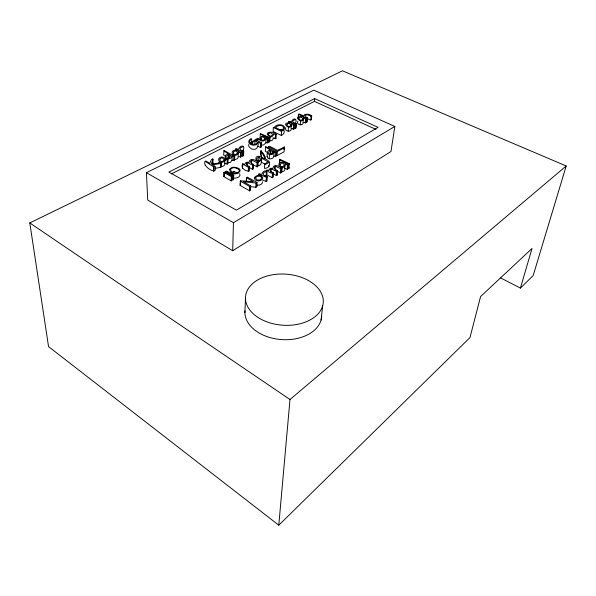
<?xml version="1.0" encoding="UTF-8"?>
<svg xmlns="http://www.w3.org/2000/svg" width="596" height="596" viewBox="0 0 596 596"><rect width="100%" height="100%" fill="white"/><g stroke="black" fill="none" stroke-linecap="round" stroke-linejoin="round"><path stroke-width="0.89" d="M221.049 162.961L219.194 163.736L212.236 164.794L214.94 166.254C218.866 177.154 201.195 165.8 205.218 161.352L205.821 160.972L209.665 163.297L211.476 159.594L212.467 158.879L213.055 159.512L211.118 164.079L220.96 162.857L220.915 167.282L214.91 168.4M213.025 163.684L212.846 158.961M213.681 171.112L213.711 166.91L205.218 161.352M213.919 171.149L213.957 166.947L214.94 166.254M220.96 162.857L220.989 167.141M224.737 163.125C225.608 165.211 222.919 166.694 221.138 166.575L221.198 162.395C218.65 162.194 217.488 158.536 220.021 157.396C222.807 155.958 225.422 158.968 228.022 159.564L227.933 163.721L227.173 164.124L224.737 163.125L224.811 158.968L227.255 159.959L228.022 159.564M234.474 156.145L233.535 156.502L232.157 155.929L232.06 160.071L232.991 160.533L234.325 160.413L234.474 156.145L224.059 150.49L223.656 155.131L225.646 156.465M223.984 176.587L224.051 172.371L224.99 172.05L231.896 176.006L231.784 180.625L231.174 180.841L224.029 176.707L224.513 176.237M224.029 176.707L224.051 172.371M225.81 173.25L225.795 171.439L226.726 171.119L233.625 175.068L233.632 179.456L232.902 179.888L232.097 179.441M227.173 164.124L227.255 159.959M228.648 158.611L228.73 154.476L231.047 155.496L229.102 157.977L227.307 157.798L226.636 156.189L228.73 154.476M228.924 158.618L229.013 154.476M231.174 180.841L231.27 176.617L224.096 172.497M231.509 180.797L232 176.185M232.902 179.888L233.006 175.671L225.795 171.439M233.237 179.85L233.736 175.239M233.818 160.644L233.923 156.502M234.623 159.467L234.735 155.325C232.269 155.154 230.965 151.615 233.461 150.46C236.202 149.067 238.802 152.01 241.365 152.576L241.238 156.703L240.501 157.091L238.087 156.122C239.033 158.305 235.867 159.989 234.057 159.288M232.708 250.722L233.438 222.68L394.843 126.456L313.787 90.16L146.422 172.691L147.726 200.077L232.708 250.722L390.983 151.511L394.843 126.456M235.748 150.602L236.038 148.747L238.638 149.238C239.868 145.014 245.813 144.374 243.161 150.706L241.425 151.198M235.874 150.788L235.785 148.955M238.109 155.295L238.199 151.995L240.628 152.971L241.365 152.576M240.501 157.091L240.628 152.971M257.062 182.525L256.027 183.017L243.459 181.713L250.655 185.945L250.484 190.191L249.709 190.839L240.181 185.483L240.352 180.774L253.345 181.706L246.543 177.794L247.28 177.094L257.062 182.525L256.869 186.749L255.84 187.241L249.642 186.563M240.181 185.483L240.464 180.655M241.641 155.705L242.736 156.04L242.87 151.92L243.757 151.444L240.411 149.916L240.009 148.873A6.601 3.405 2.7 0 1 240.881 147.517L243.287 146.609M258.21 162.097L257.107 162.656L251.661 160.063L250.454 161.628C250.141 163.379 255.468 164.6 252.421 165.092L247.392 162.648L246.26 163.677L246.968 165.286L249.5 166.709L249.337 170.881C246.61 171.939 239.927 168.266 242.609 164.034L244.926 164.436L245.224 163.2L246.029 162.581L247.444 162.119L249.039 162.403C249.27 157.396 256.109 159.929 258.21 162.097L258.023 166.247L257.226 166.783L252.764 164.652M242.907 163.758L242.468 168.206M242.736 156.04L243.175 151.868M243.757 151.444L243.622 155.556L243.041 155.988M246.297 181.646L246.453 177.429M246.424 181.162L246.543 177.794M247.273 165.971L247.392 162.648M248.271 171.462L248.42 167.29L242.609 164.034M248.599 171.492L248.755 167.32L249.5 166.709M249.389 190.795L249.56 186.555L249.113 186.28A125.652 73.673 -2.1 0 0 242.937 182.637L240.315 181.251M250.588 143.569L251.378 143.01C253.635 133.482 244.472 142.928 251.482 144.716A3.3 1.684 3 0 0 253.263 145.223L256.369 144.798L258.031 142.116L260.467 143.345L261.547 142.779L256.228 139.889L256.779 139.144L256.355 139.01L251.929 141.937L251.937 144.15M244.911 312.595L245.47 298.291M249.709 190.839L249.873 186.593L250.655 185.945M251.527 163.379L251.661 160.063M252.406 144.143L252.466 142.511L255.043 140.514C263.879 146.124 243.742 145.335 251.534 138.95M253.509 164.496L253.389 168.862L252.585 169.279L252.421 165.092M252.585 169.279L252.749 165.114M254.872 144.575L255.043 140.514M269.042 166.269C272.044 159.557 263.484 158.923 259.804 156.376C258.366 156.13 256.153 156.286 255.885 158.104C255.356 162.537 261.987 162.589 261.547 158.089L267.909 161.769L264.646 164.176L264.43 168.325C265.853 168.646 269.921 167.081 268.595 165.308M256.705 140.768L256.779 139.144M257.33 140.731L257.442 138.302C259.819 138.525 263.097 142.451 264.974 138.644L264.974 138.116L261.316 136.342L261.339 140.187M255.84 187.241L256.027 183.017M256.921 166.805L257.107 162.656M248.651 144.508L248.942 146.713L251.326 148.799A3.293 1.691 3 0 0 253.099 149.305C257.226 150.296 258.835 145.446 258.031 142.116M257.226 166.783L257.412 162.633M307.104 118.664L310.374 119.997L311.395 119.587M298.44 114.261L298.194 118.336L298.559 114.141L299.699 114.141L303.669 115.967C304.102 112.584 312.669 114.804 311.067 116.153L307.052 114.693L304.988 115.549L305.592 116.674L307.678 117.889L307.35 121.815L306.523 122.247L305.167 121.584M259.23 161.255L258.664 161.099L258.858 156.971C251.87 160.801 264.892 162.425 258.858 156.971M261.599 138.637L260.087 138.071L260.318 133.564L269.75 137.676L269.228 138.093L260.273 134.04M258.828 175.738L259.156 173.831L261.868 174.345C262.836 169.823 269.213 169.041 266.36 175.641L264.579 176.185M261.547 142.779L261.361 146.847L260.549 147.428L260.467 143.345M258.969 175.932L258.902 174.062M260.549 147.428L260.735 143.36M262.523 158.618L260.728 154.93L260.921 150.833L263.529 153.783L265.22 157.135L265.153 158.312L260.921 150.833M261.458 155.392L260.981 154.997L261.175 150.892M257.576 165.614C261.488 166.589 261.987 160.615 261.547 158.089M264.892 139.74L264.974 138.116M267.991 152.904L265.295 151.228L265.786 146.646L276.388 152.181L276.112 156.405L273.869 156.07L274.108 151.973L275.501 152.531L276.388 152.181M261.488 144.962A2.265 1.155 3.4 0 0 263.432 144.94L265.809 143.114L266.181 138.615C270.845 139.702 262.918 135.195 261.316 136.342M265.972 142.66L267.731 142.824L267.939 138.779M268.066 138.563L267.731 142.824M266.457 170.225L266.278 174.524L272.186 177.705L273.229 177.109L273.475 172.929L270.882 171.484L270.1 169.853L271.195 168.802L276.335 171.283C279.368 170.754 273.944 169.532 274.22 167.759L275.359 166.172L280.932 168.802L282.012 168.236C279.941 166.075 272.886 163.423 272.834 168.549L271.225 168.266L269.824 168.735L269.049 169.368L268.803 170.627C262.881 168.132 272.067 174.978 273.475 172.929M273.869 156.07C273.72 158.35 271.18 159.229 269.228 158.752C266.032 157.962 267.135 153.984 267.641 151.652A6.288 3.263 3.8 0 1 269.005 150.423L270.256 149.954L265.496 146.884M262.583 180.059L266.151 181.445L266.375 177.25L267.276 176.721L263.737 175.082L263.276 173.943A6.854 3.695 3.6 0 1 264.117 172.468L266.576 171.469M266.151 181.445L266.688 177.191M223.738 150.736L228.372 153.865L227.054 154.349A6.4 3.345 2.1 0 0 225.564 155.608C223.954 159.654 232.038 159.825 232.157 155.929M268.52 148.411L268.602 146.78L269.608 146.288L277.445 150.348L284.322 147.078L284.061 147.942L277.363 151.481L277.118 155.571L276.417 155.079M267.813 141.557L269.012 142.131L269.228 138.093M267.276 176.721L267.053 180.916L266.472 181.393M269.854 140.909L270.07 136.871C262.143 132.066 273.035 130.517 276.246 134.338L276.008 138.361L275.322 138.719L272.961 137.81C274.026 139.837 270.971 141.431 269.303 140.745M269.228 158.752L269.452 154.64L268.014 153.857L267.388 152.621M270.651 150.542C270.092 162.566 272.379 144.21 268.714 152.867C269.697 155.243 272.998 153.723 272.99 151.548L270.927 150.55M283.972 130.196C285.044 132.252 283.286 134.823 281.282 135.471L273.117 131.455L273.34 127.462L274.428 127.224C278.459 121.748 290.125 126.419 281.535 131.463L273.34 127.462M271.009 172.132L271.195 168.802M272.901 153.187L272.99 151.548M272.186 177.705L272.424 173.525M272.521 177.735L272.759 173.555M275.322 138.719L275.561 134.696L276.246 134.338M275.635 156.636L275.873 152.539M275.114 170.322L275.359 166.172M277.468 170.881L277.207 175.053L276.417 175.477L276.335 171.283M276.417 175.477L276.671 171.305M277.401 170.679L277.207 175.053M279.472 164.004L279.934 159.333L289.738 163.811L289.209 164.265L279.733 159.877L279.77 159.356M281.282 135.471L281.535 131.463M279.36 163.721L279.934 159.333M282.012 168.236L281.744 172.386L280.664 172.959L280.932 168.802M280.969 172.929L281.238 168.772M281.61 170.098L281.774 167.603C279.368 167.416 277.617 163.945 280.083 162.566C282.876 161.121 285.566 164.198 288.211 164.742L287.92 168.877L287.205 169.286L284.702 168.281L284.866 165.8M283.972 149.469L284.128 147.033M284.322 147.078L284.113 151.742L277.118 155.571M288.166 131.262L288.442 127.283C280.522 122.597 291.213 121.204 294.372 124.855L294.081 128.825L293.426 129.168L291.094 128.289C292.539 132.655 283.629 131.679 285.76 127.566M288.74 123.178L289.06 121.405L291.526 121.852C292.502 117.777 298.156 117.77 295.34 123.469L294.521 123.603M288.874 123.342L288.851 121.591M287.205 169.286L287.495 165.144L288.211 164.742M291.146 127.499L291.37 124.326L293.716 125.205L294.372 124.855M287.652 167.774L288.918 168.4L289.209 164.265M293.426 129.168L293.716 125.205M294.372 127.931L295.422 128.237L295.713 124.273L296.495 123.849L293.247 122.471L292.77 121.532A6.191 3.025 4.7 0 1 293.463 120.332L295.631 119.528M295.422 128.237L295.996 124.236M296.495 123.849L296.205 127.812L295.698 128.192M300.198 124.929L300.503 120.981C292.651 116.518 303.237 114.976 306.284 118.626L305.964 122.56L305.323 122.895L303.006 122.031C304.489 126.292 295.743 125.331 297.747 121.323M303.073 121.249L303.319 118.105L305.644 118.962L306.284 118.626M305.323 122.895L305.644 118.962M306.523 122.247L306.843 118.321L307.678 117.889M310.732 120.072L311.067 116.153M311.388 119.759L311.738 115.676M171.469 173.876L314.435 101.372L314.673 98.608L378.08 127.365L236.396 210.127L168.899 172.073L314.673 98.608M278.786 525.195L289.991 399.514L566.2 165.979L342.476 70.805L29.8 222.934L48.544 346.611L278.786 525.195L469.983 337.574L480.577 296.547L532.027 248.472L520.42 288.084L500.7 277.967M267.172 156.726L267.224 156.249M321.08 320.045L322.667 305.845A38.971 25.583 4.1 0 0 271.329 275.017A38.971 25.583 4.1 0 0 259.171 318.167A38.971 25.583 4.1 0 0 322.667 305.845M225.161 160.749L225.243 160.264M274.108 151.973L272.663 154.282L269.452 154.64M566.2 165.979L533.182 275.561L520.42 288.084M232.06 160.071L230.406 162.447L227.113 162.82M266.181 138.615L265.555 139.71L263.633 140.88A2.272 1.147 3.4 0 1 261.681 140.909L257.651 139.069L257.442 138.302M266.36 175.641L265.92 175.03M243.161 150.706L242.758 150.14M218.725 162.782L219.015 162.335M260.139 137.594L260.087 138.071M269.265 162.134L266.852 163.833L264.646 164.176M205.21 165.539L205.62 165.248M231.308 172.542L232.671 172.035A3.457 1.863 2.1 0 1 234.966 171.968L238.229 173.332M288.918 168.4L289.38 167.752M280.984 167.171L282.482 167.2M269.012 142.131L269.265 141.386M250.402 143.033L251.378 143.01M252.466 142.511L252.004 142.519M269.787 136.663L270.875 136.827M279.256 129.474L281.439 129.518L282.914 130.397M257.979 161.151L258.664 161.099M300.57 124.318L300.987 124.288M257.614 180.29L258.567 180.223M281.506 171.752C283.271 171.939 285.812 170.24 284.702 168.281M221.198 162.395C222.971 162.522 225.683 161.054 224.811 158.968M281.774 167.603C283.54 167.789 286.102 166.105 284.977 164.146L287.495 165.144M234.735 155.325C236.456 155.467 239.115 154.021 238.199 151.995M270.07 136.871C271.664 137.043 274.197 135.642 273.184 133.787L275.561 134.696M288.442 127.283C289.969 127.469 292.435 126.091 291.37 124.326M300.503 120.981C301.993 121.174 304.414 119.811 303.319 118.105M295.713 124.273L288.986 121.755M242.87 151.92L235.919 149.142M266.375 177.25L259.044 174.256M212.429 163.043L212.817 163.133M233.148 177.928C235.711 178.778 241.343 177.087 239.741 173.727M220.565 166.388L221.138 166.575M256.28 184.797C258.59 185.922 262.56 184.618 262.598 181.802M292.785 128.349L294.081 128.825M274.696 137.862L276.008 138.361M314.435 101.372L375.994 129.414M306.843 118.321L298.492 114.417M261.346 162.216L265.376 164.347M280.664 172.959L277.885 171.469M268.602 146.78L277.363 151.481M260.869 146.594L261.361 146.847M257.845 146.184L260.281 147.413M146.422 172.691L233.438 222.68M273.996 174.106L276.082 175.447M250.223 167.923L252.25 169.249M29.8 222.934L289.991 399.514M256.422 186.347L256.869 186.749M321.713 315.865A38.457 25.755 4 0 1 281.826 339.608A38.457 25.755 4 0 1 244.978 310.911M233.461 171.439A4.12 2.22 2.1 0 1 234.511 171.477M254.38 178.062C254.82 182.026 261.756 181.802 262.829 178.197C262.151 174.427 255.52 174.531 254.38 178.062M255.684 177.831C255.766 181.251 261.339 180.767 261.741 177.75C260.646 175.5 256.675 175.403 255.684 177.831M298.991 118.097L298.954 118.515A5.96 2.891 4.9 0 0 299.557 119.826L301.293 120.347L302.545 119.2A5.923 2.876 4.6 0 0 302.172 117.948L300.54 116.987L298.991 118.097M286.974 124.326L286.922 124.75A6.042 2.973 4.5 0 0 287.503 126.099L289.261 126.628L290.55 125.443A6.012 2.958 4.2 0 0 290.207 124.169L288.568 123.186L286.974 124.326M280.232 164.183L280.172 164.682A6.511 3.449 4.2 0 0 280.783 166.239L282.668 166.835L284.083 165.457A6.474 3.434 3.9 0 0 283.726 163.975L281.975 162.85L280.232 164.183M229.616 169.197C230.63 179.865 249.061 169.406 234.623 167.29A4.135 2.213 2.1 0 0 231.643 167.595L229.616 169.197M239.436 170.642C237.96 175.023 230.674 173.727 230.503 169.1L232.775 167.849A3.472 1.855 2.1 0 1 235.07 167.781L238.355 169.145L239.436 170.642M268.669 133.802L268.61 134.242A6.184 3.099 3.8 0 0 269.154 135.642L270.934 136.193L272.305 134.957A6.146 3.084 3.5 0 0 272 133.631L270.353 132.61L268.669 133.802M283.54 127.693L283.078 129.228L281.744 130.591L275.486 127.544C277.311 125.406 282.891 123.923 283.54 127.693M233.476 152.025L233.379 152.501A6.452 3.353 2.5 0 0 233.855 154.006L235.688 154.588L237.201 153.261A6.414 3.33 2.1 0 0 236.97 151.831L235.316 150.736L233.476 152.025M219.999 158.998L219.887 159.49A6.556 3.442 1.9 0 0 220.341 161.039L222.189 161.635L223.761 160.264A6.526 3.427 1.5 0 0 223.56 158.797L221.906 157.679L219.999 158.998"/></g></svg>
